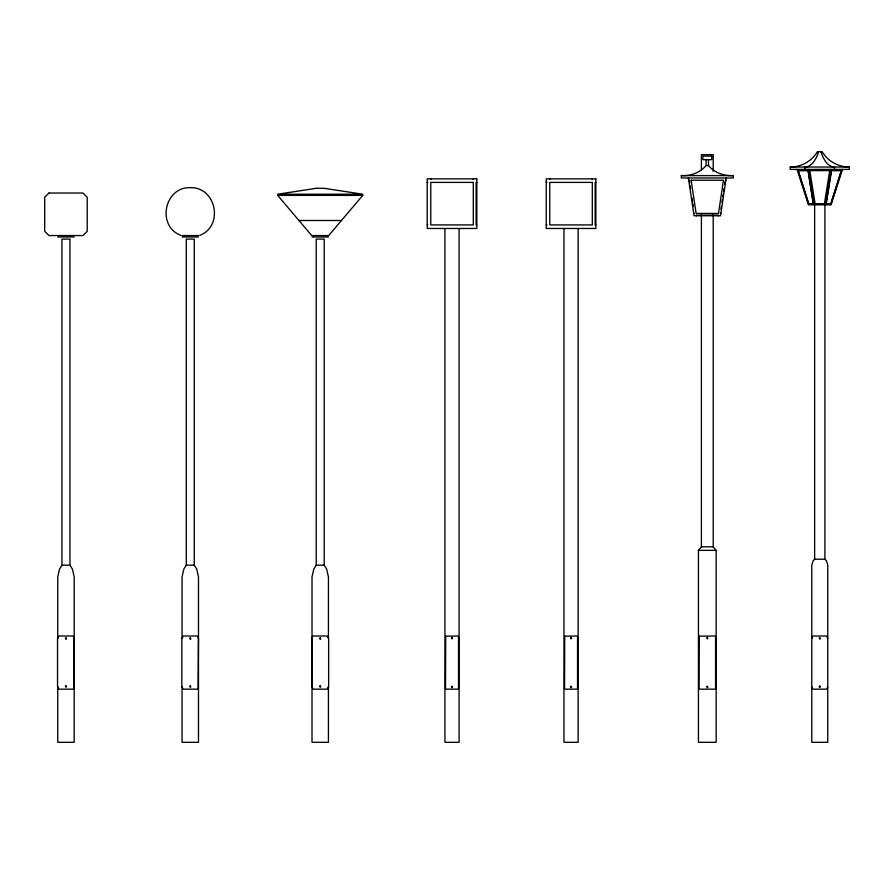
<?xml version="1.0" encoding="UTF-8"?>
<svg xmlns="http://www.w3.org/2000/svg" width="894" height="894" viewBox="0 0 894 894"><rect width="100%" height="100%" fill="white"/><g stroke="black" fill="none" stroke-linecap="round" stroke-linejoin="round"><path stroke-width="1.34" d="M57.752 686.737L57.752 742.311L74.18 742.311L74.191 576.988L72.403 569.098L69.956 565.176L69.956 239.1L61.965 239.1L61.965 565.176L59.518 569.098L57.764 576.988L57.752 638.148M182.052 686.737L182.052 742.311L198.479 742.311L198.49 576.988L196.714 569.098L194.255 565.176L194.255 239.1L186.276 239.1L186.276 565.176L183.818 569.098L182.063 576.988L182.052 638.148M328.433 686.737L328.433 742.311L312.006 742.311L312.017 576.988L313.772 569.098L316.219 565.176L316.219 239.1L324.209 239.1L324.209 565.176L326.656 569.098L328.444 576.988L328.433 638.361L327.249 636.003L313.179 636.003L312.341 636.696L312.006 686.793L313.179 689.162L327.249 689.162L328.433 686.793M720.922 209.207L721.335 206.447M721.95 202.301L722.363 199.541M722.788 196.781L723.201 194.02M723.615 191.26L724.028 188.5M724.643 184.354L725.056 181.594M726.196 177.973L720.53 215.767L694.068 215.767L688.402 177.973M829.744 170.475L824.436 203.709L815.104 203.709L809.785 170.475L829.744 170.475L809.785 170.475M825.441 204.838L831.129 169.402M826.034 203.642L831.342 170.475L841.522 170.542L830.895 203.709L826.224 203.709L831.543 170.542L841.522 170.542M57.752 638.361L58.926 636.003L72.995 636.003L74.18 638.361L73.833 688.469L72.995 689.162L58.926 689.162L57.752 686.804M182.052 638.361L183.236 636.003L197.295 636.003L198.479 638.361L198.133 688.469L197.295 689.162L183.236 689.162L182.052 686.804M811.786 638.361L812.959 636.003L826.57 636.003L827.755 638.361M827.755 686.793L826.57 689.162L812.959 689.162L811.786 686.793M841.321 170.475L830.895 203.709M842.483 169.402L831.129 204.838L808.411 204.838L797.057 169.402M713.211 214.649L713.211 546.815L716.161 550.358L716.161 742.311L698.438 742.311L698.438 550.358L701.399 546.815L701.399 214.649M814.635 204.838L814.635 559.219L813.115 560.784L811.786 565.131L811.786 742.311L827.755 742.311L827.755 565.131L826.425 560.784L824.905 559.219L824.905 204.838M706.115 165.569C700.047 172.754 690.604 176.196 681.317 175.604L681.317 177.973L733.292 177.973L733.292 175.604C723.995 176.196 714.563 172.754 708.484 165.569L706.115 165.569L706.115 159.657M199.764 235.357C224.07 226.126 216.27 186.868 190.266 187.639C164.272 186.868 156.461 226.126 180.778 235.357M798.018 170.542L808.198 170.475L813.305 203.709L807.997 170.542L798.018 170.542L808.645 203.709L813.506 203.642M808.645 203.709L798.219 170.475M688.749 180.309L689.341 180.219L689.755 182.979M693.722 213.431L694.303 213.342M790.24 167.044L849.3 167.044L849.3 169.402L790.24 169.402L790.24 167.044A31.715 31.715 0 0 0 817.407 151.689L822.134 151.689A31.715 31.715 0 0 0 849.3 167.044M681.317 175.604L733.292 175.604M691.14 180.219L723.458 180.219L718.497 213.431L696.113 213.431L691.14 180.309M427.209 182.398L427.924 182.398M476.826 182.398L476.122 182.398L476.122 224.919L476.826 224.919M546.234 182.398L546.949 182.398M595.851 182.398L595.136 182.398L595.136 224.919L595.851 224.919M298.954 220.494L341.474 220.494M427.209 224.919L427.924 224.919M546.234 224.919L546.949 224.919M182.052 235.558L198.479 235.558M57.752 236.977L74.18 236.977M182.052 236.977L198.479 236.977M312.006 236.977L328.433 236.977M701.399 546.815L713.211 546.815M698.438 550.358L716.161 550.358M814.635 559.219L824.905 559.219M61.965 565.176L69.956 565.176M186.276 565.176L194.255 565.176M316.219 565.176L324.209 565.176M725.269 180.219L725.85 180.309M720.296 213.342L720.877 213.431M808.411 169.402L814.088 204.838M690.168 185.74L690.581 188.5M692.023 198.166L692.437 200.927M692.861 203.687L693.275 206.447M834.538 169.402L834.538 167.044A31.715 15.857 -90 0 1 820.949 151.689M805.002 169.402L805.002 167.044A31.715 15.857 -90 0 0 818.591 151.689M718.173 215.767L718.173 215.175L696.437 215.175L696.437 215.767M713.211 171.391L713.211 154.64L701.399 154.64L701.399 169.994M708.484 159.657L708.484 165.569M592.309 178.856L592.309 179.56M578.127 228.674L578.127 742.311L563.958 742.311L563.958 228.674M549.776 178.856L549.776 179.56M473.284 178.856L473.284 179.56M459.103 228.674L459.103 742.311L444.933 742.311L444.933 228.674M430.763 178.856L430.763 179.56M328.646 638.372L328.646 686.782M181.84 638.372L181.84 686.782M57.54 638.372L57.54 686.782M445.693 636.17L445.525 688.57L446.117 689.162L457.929 689.162L458.521 688.57L458.521 636.595L457.929 636.003L445.693 636.17M564.717 636.17L564.55 688.57L565.142 689.162L576.954 689.162L577.535 688.57L577.535 636.595L576.954 636.003L564.717 636.17M699.209 636.17L699.03 688.57L699.622 689.162L714.976 689.162L715.569 688.57L715.569 636.595L714.976 636.003L699.209 636.17M362.74 195.395L328.724 235.558L311.715 235.558L277.688 195.395L362.74 195.395M48.958 193.026L44.7 197.283L44.7 231.3L48.958 235.558L82.974 235.558L87.221 231.3L87.221 197.283L82.974 193.026L48.958 193.026M65.966 637.925L65.374 638.26L65.966 639.277L66.547 638.942L65.966 637.925M65.966 685.877L65.374 686.223L65.966 687.24L66.547 686.894L65.966 685.877M190.266 637.925L189.673 638.26L190.266 639.277L190.858 638.942L190.266 637.925M190.266 685.877L189.673 686.223L190.266 687.24L190.858 686.894L190.266 685.877M320.22 637.925L319.627 638.26L320.22 639.277L320.801 638.942L320.22 637.925M320.22 685.877L319.627 686.223L320.22 687.24L320.801 686.894L320.22 685.877M452.018 637.478L451.436 637.813L452.018 638.841L452.61 638.495L452.018 637.478M452.018 686.324L451.436 686.659L452.018 687.676L452.61 687.341L452.018 686.324M571.043 637.478L570.45 637.813L571.043 638.841L571.635 638.495L571.043 637.478M571.043 686.324L570.45 686.659L571.043 687.676L571.635 687.341L571.043 686.324M707.299 637.478L706.718 637.813L707.299 638.841L707.892 638.495L707.299 637.478M707.299 686.324L706.718 686.659L707.299 687.676L707.892 687.341L707.299 686.324M819.764 637.713L819.183 638.048L819.764 639.076L820.357 638.729L819.764 637.713M819.764 686.089L819.183 686.424L819.764 687.441L820.357 687.106L819.764 686.089M316.23 188.31L277.688 194.21L362.74 194.21L324.198 188.31L316.23 188.31M711.736 156.115L702.874 156.115L702.874 159.657L711.736 159.657L711.736 156.115M476.826 178.856L427.209 178.856L427.209 228.473L476.826 228.473L476.826 178.856M595.851 178.856L546.234 178.856L546.234 228.473L595.851 228.473L595.851 178.856M473.284 182.398L430.763 182.398L430.763 224.919L473.284 224.919L473.284 182.398M592.309 182.398L549.776 182.398L549.776 224.919L592.309 224.919L592.309 182.398"/></g></svg>
